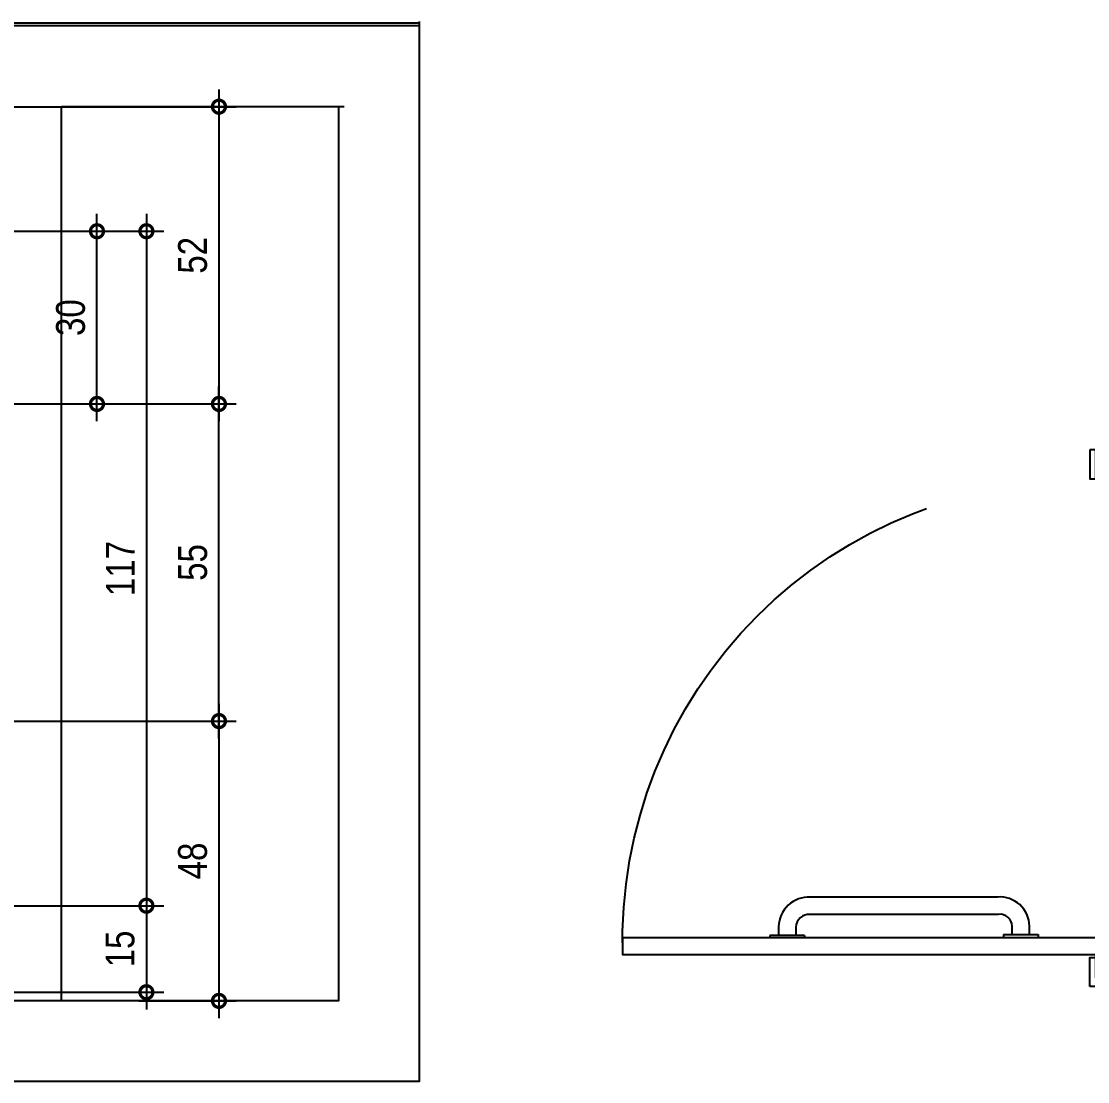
# Model space of a CAD drawing. Header units: metres. Extents: x 3 to 168, y -142 to 28.
# Drawn here: x 76.917 to 78.766, y -20.503 to -18.665 of the extents above; entities that cross this region are included whole.
import ezdxf

# ---------------------------------------------------------------- set-up
doc = ezdxf.new("R2010")
doc.units = ezdxf.units.M
doc.linetypes.add('DASHEDX2', pattern=[1.5, 1, -0.5])
for name, color, linetype in [('ARQ-ALV', 4, 'Continuous'), ('ARQ-ALV OSSO', 5, 'Continuous'), ('ARQ-CAX @ 1', 1, 'Continuous'), ('ARQ-DIM', 2, 'Continuous'), ('ARQ-PRJ', 7, 'DASHEDX2')]:
    doc.layers.add(name, color=color, linetype=linetype)
doc.styles.add('Adesa', font='ARIALN.TTF')
doc.dimstyles.new('ADESA 1-0025', dxfattribs={"dimtxt": 0.05, "dimasz": 0.045, "dimexe": 0.03, "dimexo": 0.04, "dimgap": 0.02, "dimtad": 1, "dimtoh": 1, "dimdec": 0, "dimlfac": 100, "dimzin": 4, "dimtxsty": 'Adesa', "dimblk": 'DOTSMALL', "dimcen": 1, "dimdle": 0.03, "dimclrd": 1, "dimclre": 1, "dimclrt": 256, "dimazin": 1, "dimtm": 1e-09, "dimtfac": 1, "dimtdec": 0, "dimtix": 1, "dimtmove": 2, "dimatfit": 0, "dimldrblk": 'DOTSMALL', "dimfxl": 0.8, "dimtvp": 2, "dimtolj": 1, "dimtzin": 0, "dimarcsym": 0})

# ---------------------------------------------------------------- blocks, each defined once
blk = doc.blocks.new('_DotSmall')
at = {"color": 0, "linetype": 'ByBlock', "const_width": 0.5}
blk.add_lwpolyline([(-0.0625, 0, 1), (0.0625, 0, 1)], format="xyb", close=True, dxfattribs=at)
blk = doc.blocks.new('*D603')
at = {"layer": 'ARQ-DIM', "color": 1, "lineweight": -2, "transparency": 16777216}
for p, q in [((77.0479, -19.3582), (77.0479, -18.9989)), ((76.8717, -19.0289), (77.0779, -19.0289)), ((76.8767, -19.3282), (77.0779, -19.3282))]:
    blk.add_line(p, q, dxfattribs=at)
at = {"layer": 'Defpoints', "color": 0, "transparency": 16777216}
for p in [(76.8317, -19.0289), (77.0479, -19.0289), (76.8367, -19.3282, 0.0001)]:
    blk.add_point(p, dxfattribs=at)
at = {"layer": 'ARQ-DIM', "color": 1, "lineweight": -2, "transparency": 16777216, "xscale": 0.045, "yscale": 0.045, "zscale": 0.045}
for p, rotation in [((77.0479, -19.0289), 90), ((77.0479, -19.3282), 270)]:
    blk.add_blockref('_DotSmall', p, dxfattribs=dict(at, rotation=rotation))
at = {"layer": 'ARQ-DIM', "transparency": 16777216, "insert": (77.0023, -19.1786), "char_height": 0.05, "attachment_point": 5, "rotation": 90, "style": 'Adesa'}
blk.add_mtext('\\A1;30', dxfattribs=at)
blk = doc.blocks.new('*D604')
at = {"layer": 'ARQ-DIM', "color": 1, "lineweight": -2, "transparency": 16777216}
for p, q in [((77.1336, -18.9989), (77.1336, -20.2279)), ((76.8717, -19.0289), (77.1636, -19.0289)), ((76.8716, -20.1979), (77.1636, -20.1979))]:
    blk.add_line(p, q, dxfattribs=at)
at = {"layer": 'Defpoints', "color": 0, "transparency": 16777216}
for p in [(76.8317, -19.0289, -0.0001), (76.8316, -20.1979, -0.0002), (77.1336, -20.1979)]:
    blk.add_point(p, dxfattribs=at)
at = {"layer": 'ARQ-DIM', "color": 1, "lineweight": -2, "transparency": 16777216, "xscale": 0.045, "yscale": 0.045, "zscale": 0.045}
for p, rotation in [((77.1336, -19.0289), 90), ((77.1336, -20.1979), 270)]:
    blk.add_blockref('_DotSmall', p, dxfattribs=dict(at, rotation=rotation))
at = {"layer": 'ARQ-DIM', "transparency": 16777216, "insert": (77.0885, -19.6134), "char_height": 0.05, "attachment_point": 5, "rotation": 90, "style": 'Adesa'}
blk.add_mtext('\\A1;117 ', dxfattribs=at)
blk = doc.blocks.new('*D609')
at = {"layer": 'ARQ-DIM', "color": 1, "lineweight": -2, "transparency": 16777216}
for p, q in [((77.2594, -18.783), (77.2594, -19.3582)), ((76.8843, -18.813), (77.2894, -18.813)), ((76.9167, -19.3282), (77.2894, -19.3282))]:
    blk.add_line(p, q, dxfattribs=at)
at = {"layer": 'Defpoints', "color": 0, "transparency": 16777216}
for p in [(76.8443, -18.813), (76.8767, -19.3282, 0.0001), (77.2594, -19.3282)]:
    blk.add_point(p, dxfattribs=at)
at = {"layer": 'ARQ-DIM', "color": 1, "lineweight": -2, "transparency": 16777216, "xscale": 0.045, "yscale": 0.045, "zscale": 0.045}
for p, rotation in [((77.2594, -18.813), 90), ((77.2594, -19.3282), 270)]:
    blk.add_blockref('_DotSmall', p, dxfattribs=dict(at, rotation=rotation))
at = {"layer": 'ARQ-DIM', "transparency": 16777216, "insert": (77.2139, -19.0706), "char_height": 0.05, "attachment_point": 5, "rotation": 90, "style": 'Adesa'}
blk.add_mtext('\\A1;52', dxfattribs=at)
blk = doc.blocks.new('*D610')
at = {"layer": 'ARQ-DIM', "color": 1, "lineweight": -2, "transparency": 16777216}
for p, q in [((77.2594, -19.9079), (77.2594, -19.2982)), ((76.9167, -19.3282), (77.2894, -19.3282)), ((76.8716, -19.8779), (77.2894, -19.8779))]:
    blk.add_line(p, q, dxfattribs=at)
at = {"layer": 'Defpoints', "color": 0, "transparency": 16777216}
for p in [(76.8767, -19.3282, 0), (77.2594, -19.3282), (76.8316, -19.8779, 0)]:
    blk.add_point(p, dxfattribs=at)
at = {"layer": 'ARQ-DIM', "color": 1, "lineweight": -2, "transparency": 16777216, "xscale": 0.045, "yscale": 0.045, "zscale": 0.045}
for p, rotation in [((77.2594, -19.3282), 90), ((77.2594, -19.8779), 270)]:
    blk.add_blockref('_DotSmall', p, dxfattribs=dict(at, rotation=rotation))
at = {"layer": 'ARQ-DIM', "transparency": 16777216, "insert": (77.214, -19.603), "char_height": 0.05, "attachment_point": 5, "rotation": 90, "style": 'Adesa'}
blk.add_mtext('\\A1;55', dxfattribs=at)
blk = doc.blocks.new('*D611')
at = {"layer": 'ARQ-DIM', "color": 1, "lineweight": -2, "transparency": 16777216}
for p, q in [((77.1336, -20.1679), (77.1336, -20.3779)), ((76.8716, -20.1979), (77.1636, -20.1979)), ((76.8716, -20.3479), (77.1636, -20.3479))]:
    blk.add_line(p, q, dxfattribs=at)
at = {"layer": 'Defpoints', "color": 0, "transparency": 16777216}
for p in [(76.8316, -20.1979), (76.8316, -20.3479), (77.1336, -20.3479)]:
    blk.add_point(p, dxfattribs=at)
at = {"layer": 'ARQ-DIM', "color": 1, "lineweight": -2, "transparency": 16777216, "xscale": 0.045, "yscale": 0.045, "zscale": 0.045}
for p, rotation in [((77.1336, -20.1979), 90), ((77.1336, -20.3479), 270)]:
    blk.add_blockref('_DotSmall', p, dxfattribs=dict(at, rotation=rotation))
at = {"layer": 'ARQ-DIM', "transparency": 16777216, "insert": (77.0881, -20.2729), "char_height": 0.05, "attachment_point": 5, "rotation": 90, "style": 'Adesa'}
blk.add_mtext('\\A1;15', dxfattribs=at)
blk = doc.blocks.new('*D615')
at = {"layer": 'ARQ-DIM', "color": 1, "lineweight": -2, "transparency": 16777216}
for p, q in [((77.2594, -19.8479), (77.2594, -20.3929)), ((77.1205, -19.8779), (77.2894, -19.8779)), ((77.1205, -20.3629), (77.2894, -20.3629))]:
    blk.add_line(p, q, dxfattribs=at)
at = {"layer": 'Defpoints', "color": 0, "transparency": 16777216}
for p in [(77.0805, -19.8779, 0), (77.0805, -20.3629), (77.2594, -20.3629)]:
    blk.add_point(p, dxfattribs=at)
at = {"layer": 'ARQ-DIM', "color": 1, "lineweight": -2, "transparency": 16777216, "xscale": 0.045, "yscale": 0.045, "zscale": 0.045}
for p, rotation in [((77.2594, -19.8779), 90), ((77.2594, -20.3629), 270)]:
    blk.add_blockref('_DotSmall', p, dxfattribs=dict(at, rotation=rotation))
at = {"layer": 'ARQ-DIM', "transparency": 16777216, "insert": (77.2139, -20.1204), "char_height": 0.05, "attachment_point": 5, "rotation": 90, "style": 'Adesa'}
blk.add_mtext('\\A1;48', dxfattribs=at)
blk = doc.blocks.new('*U586')
for points in [[(-0.045, 0.02), (0.005, 0.02), (0.005, 0.01), (-0.045, 0.01)], [(0.865, 0.02), (0.815, 0.02), (0.815, 0.01), (0.865, 0.01)], [(-0.055, -0.16), (-0.005, -0.16), (-0.005, -0.15), (-0.055, -0.15)], [(0, -0.15), (0, -0.97), (0.03, -0.97), (0.03, -0.15)], [(0.875, -0.16), (0.825, -0.16), (0.825, -0.15), (0.875, -0.15)]]:
    blk.add_lwpolyline(points, close=True)
for points in [[(-0.04, -0.15), (0, -0.15), (0, -0.12), (0.01, -0.12), (0.01, 0.01), (-0.025, 0.01), (-0.025, -0.15)], [(0.86, -0.15), (0.82, -0.15), (0.82, -0.12), (0.81, -0.12), (0.81, 0.01), (0.845, 0.01), (0.845, -0.15)]]:
    blk.add_lwpolyline(points)
at = {"layer": 'ARQ-PRJ'}
blk.add_arc((0.0237, -0.1737), 0.7967, 268.2986, 1.7014, dxfattribs=at)
blk = doc.blocks.new('pl barra porta')
at = {"color": 1}
for p, q in [((0, -0.0036), (0, 0)), ((0.0601, -0.0036), (0.0601, 0)), ((0.4051, -0.0048), (0.4051, 0.0002)), ((0.4651, -0.0048), (0.4651, 0.0002)), ((0.0601, -0.0036), (0, -0.0036)), ((0.4051, -0.0048), (0.4651, -0.0048))]:
    blk.add_line(p, q, dxfattribs=at)
for points in [[(0.4501, -0.0048), (0.4501, -0.0198, -0.432805), (0.3951, -0.07), (0.0701, -0.07, -0.415345), (0.0151, -0.0186), (0.0151, -0.0036)], [(0.4201, -0.0048), (0.4201, -0.0195, -0.443288), (0.3965, -0.04), (0.0695, -0.04, -0.41593), (0.0451, -0.018), (0.0451, -0.0036)]]:
    blk.add_lwpolyline(points, format="xyb", dxfattribs=at)
blk = doc.blocks.new('AREAS MOLHADAS')
at = {"layer": 'ARQ-ALV'}
blk.add_line((77.6066, -18.668, 0), (74.9367, -18.668, 0), dxfattribs=at)
at = {"layer": 'ARQ-ALV OSSO'}
blk.add_line((77.4766, -18.813), (76.9866, -18.813), dxfattribs=at)
for points in [[(77.6066, -18.6651), (77.6066, -20.5029), (74.5829, -20.5029)], [(77.4666, -18.813), (77.4666, -20.3629), (74.5829, -20.3629)]]:
    blk.add_lwpolyline(points, dxfattribs=at)
at = {"layer": 'ARQ-ALV OSSO', "elevation": 0}
for points in [[(77.6066, -18.673), (74.9167, -18.673)], [(76.9866, -20.3629), (76.9866, -18.813)]]:
    blk.add_lwpolyline(points, dxfattribs=at)
at = {"xscale": -1, "rotation": 180}
blk.add_blockref('pl barra porta', (78.2146, -20.2529, 0), dxfattribs=at)
at = {"layer": 'ARQ-CAX @ 1', "xscale": -1, "rotation": 270}
blk.add_blockref('*U586', (78.9296, -20.2829, 0), dxfattribs=at)
at = {"layer": 'ARQ-DIM'}
for base, p1, p2, angle, picture, middle in [((77.2594, -19.3282, 0), (76.8443, -18.813, 0), (76.8767, -19.3282, 0.0001), 270, '*D609', (77.2139, -19.0706, 0)), ((77.0479, -19.0289, 0.0001), (76.8367, -19.3282, 0.0002), (76.8317, -19.0289, 0.0001), 90, '*D603', (77.0023, -19.1786, 0.0001)), ((77.2594, -19.3282, 0), (76.8316, -19.8779, 0), (76.8767, -19.3282, 0), 90, '*D610', (77.214, -19.603, 0)), ((77.25945, -20.3629), (77.08055, -19.87791, -0.00001), (77.08055, -20.3629), 90, '*D615', (77.21392, -20.12041)), ((77.1336, -20.3479), (76.8316, -20.1979), (76.8316, -20.3479), 90, '*D611', (77.0881, -20.2729))]:
    dim = blk.add_linear_dim(base=base, p1=p1, p2=p2, angle=angle, dimstyle='ADESA 1-0025', dxfattribs=at)
    dim.commit()
    dim.dimension.update_dxf_attribs({"geometry": picture, "text_midpoint": middle})
dim = blk.add_linear_dim(base=(77.1336, -20.1979, 0.0002), p1=(76.8317, -19.0289, 0.0001), p2=(76.8316, -20.1979), angle=90, text='<> ', dimstyle='ADESA 1-0025', dxfattribs=at)
dim.commit()
dim.dimension.update_dxf_attribs({"geometry": '*D604', "text_midpoint": (77.0885, -19.6134, 0.0002)})

msp = doc.modelspace()

# ---------------------------------------------------------------- block references
msp.add_blockref('AREAS MOLHADAS', (0, 0))

doc.saveas('drawing.dxf')
